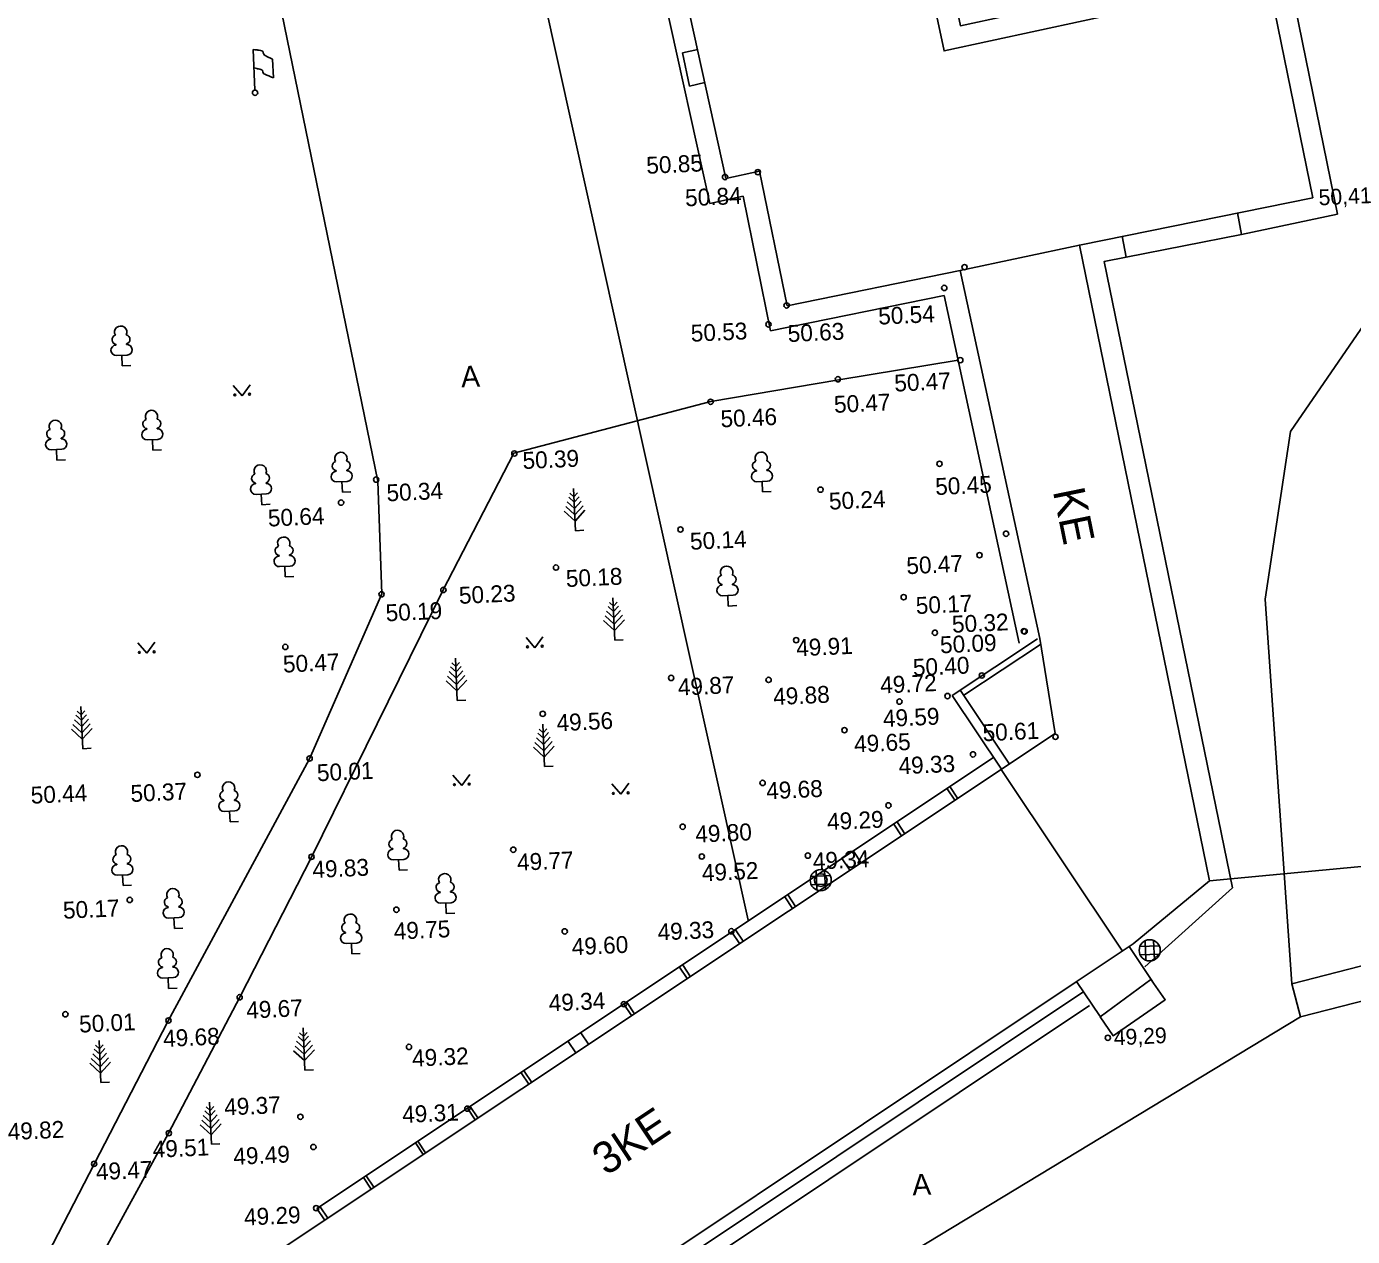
# Model space of a CAD drawing. Extents: x 641365 to 641732, y 6455958 to 6456264.
# Drawn here: x 641458.1 to 641520.9, y 6456079.8 to 6456137.1 of the extents above; entities that cross this region are included whole.
import ezdxf

# ---------------------------------------------------------------- set-up
doc = ezdxf.new("R2010")
doc.units = 0
for name, color, linetype in [('15_veetrass', 7, 'Continuous'), ('29_bassein', 7, 'Continuous'), ('Level 1', 7, 'Continuous'), ('Level 10', 7, 'Continuous'), ('Level 17', 7, 'Continuous'), ('Level 20', 7, 'Continuous'), ('Level 3', 7, 'Continuous'), ('Level 30', 7, 'Continuous'), ('Level 34', 7, 'Continuous'), ('Level 40', 7, 'Continuous'), ('Level 44', 7, 'Continuous'), ('Level 59', 7, 'Continuous'), ('Level 7', 7, 'Continuous')]:
    doc.layers.add(name, color=color, linetype=linetype)

# ---------------------------------------------------------------- blocks, each defined once
blk = doc.blocks.new('VLIPP2')
at = {"layer": '29_bassein'}
for p, q in [((0, 126), (0, 2052)), ((901, 1548), (901, 658))]:
    blk.add_line(p, q, dxfattribs=at)
blk.add_circle((0, 0), 126, dxfattribs=at)
for points in [[(0, 2052), (117, 2030), (233, 2009), (350, 1987), (465, 1965), (479, 1777), (582, 1721), (688, 1663), (795, 1606), (901, 1548)], [(0, 1177), (109, 1148), (218, 1118), (327, 1088), (419, 1063), (408, 897), (494, 855), (630, 790), (766, 725), (902, 659)]]:
    blk.add_open_spline(points, degree=3, dxfattribs=at)
blk = doc.blocks.new('KMAND')
at = {"layer": 'Level 10'}
for p, q in [((0, 0), (0, 2000)), ((0, 1050), (-329.73, 1379.73)), ((0, 1350), (-248.65, 1598.65)), ((0, 1600), (-181.08, 1781.08)), ((0, 1600), (181.08, 1781.08)), ((0, 1350), (248.65, 1598.65)), ((0, 1050), (329.73, 1379.73)), ((0, 450), (-491.89, 941.89)), ((0, 750), (-410.81, 1160.81)), ((0, 750), (410.81, 1160.81)), ((0, 450), (491.89, 941.89)), ((400, 0), (0, 0))]:
    blk.add_line(p, q, dxfattribs=at)
blk = doc.blocks.new('KLAIP1')
at = {"layer": 'Level 7'}
for p, q in [((-250, 1032), (-250, 1000)), ((250, 1032), (250, 1000)), ((250, 500), (-250, 500)), ((0, 0), (0, 500)), ((400, 0), (0, 0))]:
    blk.add_line(p, q, dxfattribs=at)
for centre, radius, start, end in [((0, 1600), 292, 332.5799, 207.4201), ((-200, 1250), 224, 105.2441, 257.07903), ((200, 1250), 224, 282.92097, 74.7559), ((-250, 750), 250, 90.00001, 270), ((250, 750), 250, 270, 89.99999)]:
    blk.add_arc(centre, radius, start, end, dxfattribs=at)
blk = doc.blocks.new('KDREKA')
at = {"layer": 'Level 34'}
for p, q in [((-458, 200), (458, 200)), ((-200, 458), (-200, -458)), ((200, 458), (200, -458)), ((-458, -200), (458, -200))]:
    blk.add_line(p, q, dxfattribs=at)
blk.add_circle((0, 0), 500, dxfattribs=at)
blk = doc.blocks.new('VMURU_')
at = {"layer": '15_veetrass'}
for p, q in [((-403, 505), (0, 0)), ((0, 0), (397, 505))]:
    blk.add_line(p, q, dxfattribs=at)
for centre, radius in [((-353, 55), 42.8), ((347, 55), 45.2)]:
    blk.add_circle(centre, radius, dxfattribs=at)

msp = doc.modelspace()

# ---------------------------------------------------------------- linework, layer by layer
at = {"layer": 'Level 1'}
for p, q in [((641487.522, 6456146.638), (641491.203, 6456129.886)), ((641490.441, 6456128.695), (641486.752, 6456145.481)), ((641489.878, 6456135.996), (641489.146, 6456135.835)), ((641489.146, 6456135.835), (641489.474, 6456134.259)), ((641490.207, 6456134.42), (641489.474, 6456134.259)), ((641492.791, 6456130.235), (641491.203, 6456129.886)), ((641492.791, 6456130.235), (641494.097, 6456123.851)), ((641493.318, 6456122.671), (641492.015, 6456129.04)), ((641502.295, 6456125.529), (641507.93, 6456126.735)), ((641494.097, 6456123.851), (641502.295, 6456125.529)), ((641502.295, 6456125.529), (641506.063, 6456108.102)), ((641505.086, 6456107.891), (641501.527, 6456124.351)), ((641501.919, 6456105.409), (641505.955, 6456108.098)), ((641502.462, 6456105.427), (641506.099, 6456107.819)), ((641506.063, 6456108.102), (641506.78, 6456103.61)), ((641504.246, 6456101.922), (641501.917, 6456105.417)), ((641504.62, 6456102.159), (641502.313, 6456105.639)), ((641506.78, 6456103.61), (641461.657, 6456073.545)), ((641471.843, 6456081.122), (641503.865, 6456102.469)), ((641509.965, 6456093.301), (641504.236, 6456101.9)), ((641502.033, 6456100.448), (641501.673, 6456100.989)), ((641502.167, 6456100.556), (641501.807, 6456101.097)), ((641499.518, 6456098.772), (641499.158, 6456099.313)), ((641499.679, 6456098.862), (641499.319, 6456099.403)), ((641496.686, 6456097.706), (641497.185, 6456098.038)), ((641497.601, 6456097.495), (641497.241, 6456098.035)), ((641497.064, 6456097.137), (641496.704, 6456097.678)), ((641510.473, 6456093.655), (641514.088, 6456096.638)), ((641494.356, 6456095.333), (641493.996, 6456095.874)), ((641494.504, 6456095.419), (641494.144, 6456095.96)), ((641515.176, 6456096.306), (641511.032, 6456092.56)), ((641491.852, 6456093.664), (641491.491, 6456094.205)), ((641492.019, 6456093.774), (641491.658, 6456094.315)), ((641507.825, 6456091.887), (641510.473, 6456093.655)), ((641510.288, 6456093.532), (641511.398, 6456091.868)), ((641489.368, 6456092.009), (641489.008, 6456092.55)), ((641489.535, 6456092.092), (641489.174, 6456092.633)), ((641507.825, 6456091.887), (641467.519, 6456064.983)), ((641507.801, 6456091.871), (641508.911, 6456090.208)), ((641511.306, 6456091.97), (641508.908, 6456090.198)), ((641468.505, 6456064.934), (641508.094, 6456091.36)), ((641486.874, 6456090.348), (641486.514, 6456090.888)), ((641508.413, 6456090.735), (641468.871, 6456064.341)), ((641486.733, 6456090.26), (641486.372, 6456090.801)), ((641484.095, 6456088.495), (641483.734, 6456089.036)), ((641484.701, 6456088.899), (641484.341, 6456089.44)), ((641481.87, 6456087.013), (641481.509, 6456087.554)), ((641482.012, 6456087.092), (641481.652, 6456087.633)), ((641479.341, 6456085.328), (641478.98, 6456085.869)), ((641479.459, 6456085.418), (641479.099, 6456085.959)), ((641476.877, 6456083.686), (641476.517, 6456084.227)), ((641476.986, 6456083.764), (641476.626, 6456084.305)), ((641474.412, 6456082.044), (641474.052, 6456082.585)), ((641474.539, 6456082.132), (641474.178, 6456082.673)), ((641472.203, 6456080.581), (641471.843, 6456081.122)), ((641472.363, 6456080.661), (641472.003, 6456081.202))]:
    msp.add_line(p, q, dxfattribs=at)
for points in [[(641498.796, 6456148.786), (641501.531, 6456135.925), (641516.876, 6456139.253), (641518.973, 6456128.972)], [(641499.966, 6456148.091), (641502.3, 6456137.115), (641517.654, 6456140.444), (641520.153, 6456128.19)], [(641518.973, 6456128.972), (641507.93, 6456126.735), (641514.088, 6456096.638)], [(641515.409, 6456128.25), (641515.609, 6456127.234), (641510.153, 6456126.162), (641509.959, 6456127.146)], [(641510.153, 6456126.162), (641509.11, 6456125.954), (641515.176, 6456096.306)]]:
    msp.add_lwpolyline(points, dxfattribs=at)
at = {"layer": 'Level 17'}
msp.add_line((641478.95, 6456154.822), (641492.263, 6456094.782), dxfattribs=at)
at = {"layer": 'Level 20'}
for p, q in [((641492.015, 6456129.04), (641490.441, 6456128.695)), ((641520.153, 6456128.19), (641515.609, 6456127.234)), ((641501.527, 6456124.351), (641493.318, 6456122.671))]:
    msp.add_line(p, q, dxfattribs=at)
at = {"layer": 'Level 30'}
for p, q in [((641555.622, 6456101.469), (641517.986, 6456091.767)), ((641557.015, 6456100.154), (641518.39, 6456090.197)), ((641517.986, 6456091.767), (641518.39, 6456090.197))]:
    msp.add_line(p, q, dxfattribs=at)
for points in [[(641454.93, 6456070.912), (641461.329, 6456083.261), (641464.8, 6456089.977), (641471.499, 6456102.415), (641474.921, 6456110.22), (641474.739, 6456115.557), (641469.183, 6456142.651), (641468.629, 6456143.54), (641467.622, 6456144.352), (641445.833, 6456140.692), (641424.055, 6456135.776)], [(641522.459, 6456124.525), (641517.924, 6456117.903), (641516.732, 6456109.968), (641517.986, 6456091.767)], [(641502.191, 6456121.28), (641496.542, 6456120.345), (641490.484, 6456119.334), (641481.161, 6456116.883), (641477.814, 6456110.386), (641471.598, 6456097.759), (641468.212, 6456091.161), (641464.804, 6456084.662), (641461.386, 6456078.389), (641458.112, 6456071.649), (641459.589, 6456071.715)], [(641511.33, 6456091.948), (641511.998, 6456091.007), (641509.527, 6456089.301), (641508.908, 6456090.198)], [(641463.226, 6456056.609), (641467.27, 6456059.243), (641518.39, 6456090.197)]]:
    msp.add_lwpolyline(points, dxfattribs=at)
at = {"layer": 'Level 40'}
for p, q in [((641494.075, 6456123.873), (641494.075, 6456123.873)), ((641491.315, 6456109.645), (641491.315, 6456109.645))]:
    msp.add_line(p, q, dxfattribs=at)
msp.add_circle((641495.69, 6456096.669), 0.3, dxfattribs=at)
at = {"layer": 'Level 59'}
msp.add_line((641514.088, 6456096.638), (641538.477, 6456098.938), dxfattribs=at)
for centre in [(641491.163, 6456129.95), (641492.715, 6456130.183), (641502.498, 6456125.686), (641501.537, 6456124.704), (641494.075, 6456123.873), (641493.217, 6456122.976), (641502.297, 6456121.283), (641496.504, 6456120.379), (641490.48, 6456119.314), (641481.192, 6456116.864), (641501.313, 6456116.379), (641474.653, 6456115.629), (641495.682, 6456115.154), (641472.991, 6456114.539), (641489.053, 6456113.269), (641504.464, 6456113.068), (641503.205, 6456112.051), (641483.163, 6456111.466), (641474.908, 6456110.201), (641477.833, 6456110.408), (641499.616, 6456110.063), (641501.094, 6456108.382), (641505.306, 6456108.456), (641505.341, 6456108.442), (641470.354, 6456107.708), (641494.53, 6456108.028), (641488.614, 6456106.24), (641493.225, 6456106.148), (641503.313, 6456106.356), (641501.692, 6456105.381), (641482.536, 6456104.543), (641499.417, 6456105.119), (641496.814, 6456103.769), (641506.799, 6456103.454), (641471.504, 6456102.427), (641502.897, 6456102.62), (641466.193, 6456101.655), (641492.939, 6456101.271), (641498.896, 6456100.208), (641489.158, 6456099.197), (641471.591, 6456097.771), (641481.142, 6456098.107), (641490.062, 6456097.789), (641495.081, 6456097.83), (641462.989, 6456095.731), (641475.611, 6456095.269), (641483.575, 6456094.244), (641491.462, 6456094.25), (641468.192, 6456091.124), (641486.373, 6456090.796), (641459.947, 6456090.321), (641464.823, 6456090.024), (641509.279, 6456089.207), (641509.279, 6456089.207), (641476.206, 6456088.772), (641478.971, 6456085.851), (641471.067, 6456085.466), (641464.84, 6456084.69), (641471.682, 6456084.036), (641461.305, 6456083.24), (641471.814, 6456081.14)]:
    msp.add_circle(centre, 0.125, dxfattribs=at)

# ---------------------------------------------------------------- block references
at = {"layer": 'Level 3', "xscale": 0.0009998992040624658, "yscale": 0.0009998992040624658, "rotation": 2.5639589985265703}
msp.add_blockref('VLIPP2', (641468.922, 6456133.943), dxfattribs=at)
at = {"layer": 'Level 34', "xscale": 0.000999899204062466, "yscale": 0.000999899204062466, "rotation": 2.5639589985265703}
for p in [(641495.69, 6456096.669), (641511.261, 6456093.346)]:
    msp.add_blockref('KDREKA', p, dxfattribs=at)
at = {"layer": 'Level 44', "rotation": 2.5639589985265703}
for name, p, xscale, yscale in [('KLAIP1', (641462.635, 6456121.01), 0.000999899204062466, 0.000999899204062466), ('VMURU_', (641468.318, 6456119.599), 0.0009998992040624658, 0.0009998992040624658), ('KLAIP1', (641459.543, 6456116.553), 0.000999899204062466, 0.000999899204062466), ('KLAIP1', (641464.089, 6456117.022), 0.000999899204062466, 0.000999899204062466), ('KLAIP1', (641473.055, 6456115.034), 0.000999899204062466, 0.000999899204062466), ('KLAIP1', (641492.942, 6456115.043), 0.000999899204062466, 0.000999899204062466), ('KLAIP1', (641469.239, 6456114.442), 0.000999899204062466, 0.000999899204062466), ('KMAND', (641484.084, 6456113.212), 0.000999899204062466, 0.000999899204062466), ('KLAIP1', (641470.351, 6456111.02), 0.000999899204062466, 0.000999899204062466), ('KLAIP1', (641491.315, 6456109.645), 0.000999899204062466, 0.000999899204062466), ('KMAND', (641485.95, 6456108.034), 0.000999899204062466, 0.000999899204062466), ('VMURU_', (641463.799, 6456107.411), 0.0009998992040624658, 0.0009998992040624658), ('VMURU_', (641482.169, 6456107.672), 0.0009998992040624658, 0.0009998992040624658), ('KMAND', (641478.493, 6456105.177), 0.000999899204062466, 0.000999899204062466), ('KMAND', (641460.764, 6456102.891), 0.000999899204062466, 0.000999899204062466), ('KMAND', (641482.625, 6456102.047), 0.000999899204062466, 0.000999899204062466), ('VMURU_', (641478.71, 6456101.149), 0.0009998992040624658, 0.0009998992040624658), ('KLAIP1', (641467.741, 6456099.434), 0.000999899204062466, 0.000999899204062466), ('VMURU_', (641486.231, 6456100.737), 0.0009998992040624658, 0.0009998992040624658), ('KLAIP1', (641475.735, 6456097.143), 0.000999899204062466, 0.000999899204062466), ('KLAIP1', (641462.672, 6456096.41), 0.000999899204062466, 0.000999899204062466), ('KLAIP1', (641477.97, 6456095.09), 0.000999899204062466, 0.000999899204062466), ('KLAIP1', (641465.107, 6456094.385), 0.000999899204062466, 0.000999899204062466), ('KLAIP1', (641473.503, 6456093.175), 0.000999899204062466, 0.000999899204062466), ('KLAIP1', (641464.831, 6456091.542), 0.000999899204062466, 0.000999899204062466), ('KMAND', (641471.28, 6456087.676), 0.000999899204062466, 0.000999899204062466), ('KMAND', (641461.63, 6456087.084), 0.000999899204062466, 0.000999899204062466), ('KMAND', (641466.862, 6456084.163), 0.000999899204062466, 0.000999899204062466)]:
    msp.add_blockref(name, p, dxfattribs=dict(at, xscale=xscale, yscale=yscale))

# ---------------------------------------------------------------- texts
at = {"layer": 'Level 1'}
for s, height, rotation, p in [('KE', 1.4998, 281.53341, (641506.671, 6456115.09)), ('49.34', 0.7999, 2.56396, (641495.334, 6456097.167)), ('3KE', 1.4998, 33.63674, (641485.535, 6456082.647))]:
    msp.add_text(s, height=height, rotation=rotation, dxfattribs=at).set_placement(p)
at = {"layer": 'Level 30'}
for p in [(641478.689, 6456119.997), (641500.041, 6456081.744)]:
    msp.add_text('A', height=1, rotation=2.56396, dxfattribs=at).set_placement(p)
at = {"layer": 'Level 44'}
msp.add_text('50.18', height=0.7999, rotation=2.56396, dxfattribs=at).set_placement((641483.646, 6456110.542))
at = {"layer": 'Level 59'}
for s, height, p in [('50.85', 0.7999, (641487.456, 6456130.103)), ('50.84', 0.7999, (641489.29, 6456128.563)), (' 50,41', 0.7499, (641518.99, 6456128.597)), ('50.54', 0.7999, (641498.429, 6456122.965)), ('50.53', 0.7999, (641489.559, 6456122.154)), ('50.63', 0.7999, (641494.147, 6456122.14)), ('50.47', 0.7999, (641499.193, 6456119.794)), ('50.47', 0.7999, (641496.338, 6456118.787)), ('50.46', 0.7999, (641490.966, 6456118.101)), ('50.39', 0.7999, (641481.597, 6456116.128)), ('50.34', 0.7999, (641475.159, 6456114.598)), ('50.45', 0.7999, (641501.126, 6456114.896)), ('50.24', 0.7999, (641496.098, 6456114.205)), ('50.64', 0.7999, (641469.546, 6456113.404)), ('50.14', 0.7999, (641489.523, 6456112.306)), ('50.47', 0.7999, (641499.763, 6456111.15)), ('50.23', 0.7999, (641478.587, 6456109.746)), ('50.19', 0.7999, (641475.12, 6456108.918)), ('50.17', 0.7999, (641500.207, 6456109.265)), ('50.32', 0.7999, (641501.922, 6456108.381)), ('49.91', 0.7999, (641494.548, 6456107.262)), ('50.09', 0.7999, (641501.356, 6456107.404)), ('50.47', 0.7999, (641470.26, 6456106.491)), ('50.40', 0.7999, (641500.071, 6456106.334)), ('49.87', 0.7999, (641488.947, 6456105.407)), ('49.72', 0.7999, (641498.522, 6456105.502)), ('49.88', 0.7999, (641493.459, 6456104.955)), ('49.59', 0.7999, (641498.653, 6456103.918)), ('49.56', 0.7999, (641483.206, 6456103.716)), ('50.61', 0.7999, (641503.369, 6456103.241)), ('49.65', 0.7999, (641497.289, 6456102.714)), ('50.01', 0.7999, (641471.867, 6456101.348)), ('49.33', 0.7999, (641499.392, 6456101.677)), ('50.44', 0.7999, (641458.323, 6456100.287)), ('50.37', 0.7999, (641463.043, 6456100.367)), ('49.68', 0.7999, (641493.128, 6456100.496)), ('49.29', 0.7999, (641496.01, 6456099.038)), ('49.80', 0.7999, (641489.774, 6456098.442)), ('49.77', 0.7999, (641481.337, 6456097.113)), ('49.83', 0.7999, (641471.654, 6456096.768)), ('49.52', 0.7999, (641490.082, 6456096.615)), ('50.17', 0.7999, (641459.849, 6456094.84)), ('49.75', 0.7999, (641475.503, 6456093.853)), ('49.33', 0.7999, (641487.988, 6456093.812)), ('49.60', 0.7999, (641483.925, 6456093.114)), ('49.67', 0.7999, (641468.521, 6456090.113)), ('49.34', 0.7999, (641482.837, 6456090.453)), ('50.01', 0.7999, (641460.611, 6456089.449)), ('49.68', 0.7999, (641464.589, 6456088.77)), (' 49,29', 0.7499, (641509.296, 6456088.833)), ('49.32', 0.7999, (641476.371, 6456087.837)), ('49.37', 0.7999, (641467.479, 6456085.526)), ('49.31', 0.7999, (641475.901, 6456085.172)), ('49.82', 0.7999, (641457.233, 6456084.362)), ('49.51', 0.7999, (641464.095, 6456083.523)), ('49.49', 0.7999, (641467.912, 6456083.189)), ('49.47', 0.7999, (641461.407, 6456082.466)), ('49.29', 0.7999, (641468.419, 6456080.317))]:
    msp.add_text(s, height=height, rotation=2.56396, dxfattribs=at).set_placement(p)

doc.saveas('drawing.dxf')
